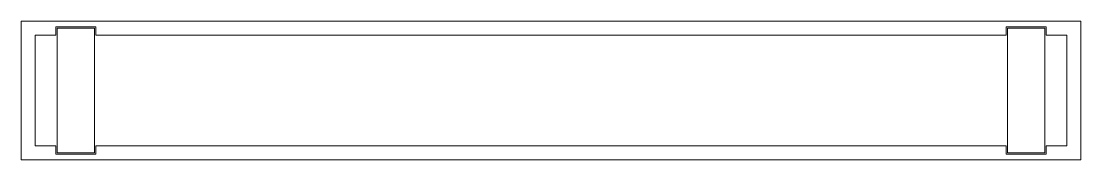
# Model space of a CAD drawing. Header units: metres. Extents: x -383 to 383, y -50 to 50.
import ezdxf

# ---------------------------------------------------------------- set-up
doc = ezdxf.new("R2010")
doc.units = ezdxf.units.M

msp = doc.modelspace()

# ---------------------------------------------------------------- linework, layer by layer
at = {"lineweight": 13}
for p, q in [((-383, 50), (383, 50)), ((-383, 50), (-383, -50)), ((-358, 46), (-329, 46)), ((-358, 46), (-358, 40)), ((-329, 46), (-329, 40)), ((329, 46), (358, 46)), ((329, 46), (329, 40)), ((358, 46), (358, 40)), ((383, 50), (383, -50)), ((-373, 40), (-358, 40)), ((-373, 40), (-373, -40)), ((-357, 45), (-330, 45)), ((-357, 45), (-357, -45)), ((-330, 45), (-330, -45)), ((-329, 40), (329, 40)), ((330, 45), (357, 45)), ((330, 45), (330, -45)), ((357, 45), (357, -45)), ((358, 40), (373, 40)), ((373, 40), (373, -40)), ((-373, -40), (-358, -40)), ((-358, -40), (-358, -46)), ((-357, -45), (-330, -45)), ((-329, -40), (-329, -46)), ((-329, -40), (329, -40)), ((329, -40), (329, -46)), ((330, -45), (357, -45)), ((358, -40), (358, -46)), ((358, -40), (373, -40)), ((-383, -50), (383, -50)), ((-358, -46), (-329, -46)), ((329, -46), (358, -46))]:
    msp.add_line(p, q, dxfattribs=at)

doc.saveas('drawing.dxf')
